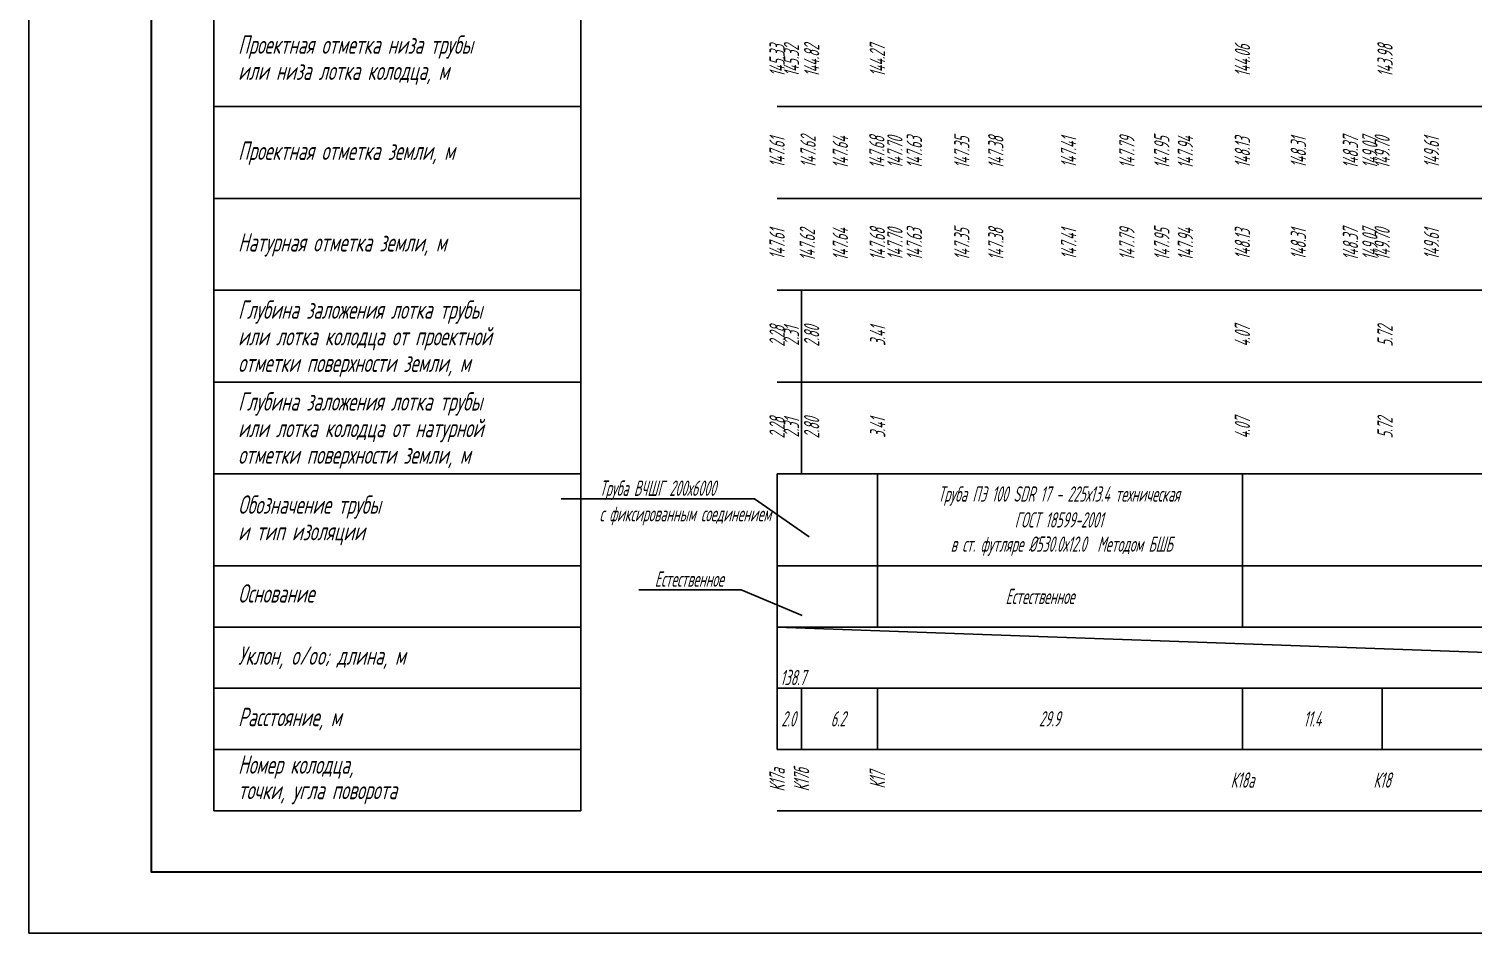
# Model space of a CAD drawing. Header units: metres. Extents: x -34 to 1749, y -3376 to -2956.
# Drawn here: x -34.3 to 201.6, y -3376.5 to -3228.8 of the extents above; entities that cross this region are included whole.
import ezdxf
from ezdxf import colors
from ezdxf.entities.mleader import LeaderData, LeaderLine
from ezdxf.enums import TextEntityAlignment as Align
from ezdxf.math import Vec2, Vec3

# ---------------------------------------------------------------- set-up
doc = ezdxf.new("R2010")
doc.units = ezdxf.units.M
doc.header["$LTSCALE"] = 0.2
doc.layers.add('МГТ_ИГ_Геология', color=252, linetype='Continuous')
doc.layers.add('Таблица', color=7, linetype='Continuous')
doc.layers.add('МГТ_НВК_рабочий', color=171, linetype='Continuous', lineweight=30)
doc.styles.add('SPDS', font='SPDS', dxfattribs={"width": 0.7, "oblique": 15, "height": 2.5})
doc.styles.get("Standard").update_dxf_attribs({"font": 'SPDS.shx', "width": 0.7, "oblique": 15, "height": 3})

# ---------------------------------------------------------------- blocks, each defined once
blk = doc.blocks.new('_None')

msp = doc.modelspace()

# ---------------------------------------------------------------- linework, layer by layer
at = {"layer": 'МГТ_НВК_рабочий', "color": 0, "lineweight": -2}
msp.add_lwpolyline([(-34.345, -3376.467), (1748.655, -3376.467), (1748.655, -2956.467), (-34.345, -2956.467)], close=True, dxfattribs=at)
at = {"layer": 'МГТ_НВК_рабочий', "color": 0}
msp.add_lwpolyline([(1743.655, -2961.467), (-14.345, -2961.467), (-14.345, -3366.467), (1743.655, -3366.467)], close=True, dxfattribs=at)
at = {"layer": 'Таблица'}
for p, q in [((-4.154, -3226.467), (-4.154, -3306.467)), ((-4.154, -3226.467), (-4.154, -3356.467)), ((55.846, -3226.467), (55.846, -3241.467)), ((-4.154, -3241.467), (55.846, -3241.467)), ((55.846, -3241.467), (55.846, -3256.467)), ((87.896, -3241.467), (365.233, -3241.467)), ((-4.154, -3256.467), (55.846, -3256.467)), ((-4.154, -3256.467), (55.846, -3256.467)), ((55.846, -3256.467), (55.846, -3271.467)), ((87.896, -3256.467), (365.233, -3256.467)), ((-4.154, -3271.467), (55.846, -3271.467)), ((55.846, -3271.467), (55.846, -3286.467)), ((87.896, -3271.467), (365.233, -3271.467)), ((91.893, -3271.467), (91.893, -3286.467)), ((-4.154, -3286.467), (55.846, -3286.467)), ((55.846, -3286.467), (55.846, -3301.467)), ((87.896, -3286.467), (365.233, -3286.467)), ((91.893, -3286.467), (91.893, -3301.467)), ((-4.154, -3301.467), (55.846, -3301.467)), ((55.846, -3301.467), (55.846, -3316.467)), ((87.896, -3301.467), (365.233, -3301.467)), ((87.896, -3301.467), (87.896, -3316.467)), ((163.923, -3301.467), (163.923, -3316.467)), ((-4.154, -3316.467), (55.846, -3316.467)), ((-4.154, -3316.467), (55.846, -3316.467)), ((55.846, -3316.467), (55.846, -3326.467)), ((87.896, -3316.467), (87.896, -3326.467)), ((87.896, -3316.467), (365.233, -3316.467)), ((87.896, -3316.467), (87.896, -3326.467)), ((163.923, -3316.467), (163.923, -3326.467)), ((-4.154, -3326.467), (55.846, -3326.467)), ((55.846, -3326.467), (55.846, -3336.467)), ((87.896, -3326.467), (87.896, -3336.467)), ((87.896, -3326.467), (365.233, -3336.467)), ((87.896, -3326.467), (365.233, -3326.467)), ((-4.154, -3336.467), (55.846, -3336.467)), ((55.846, -3336.467), (55.846, -3346.467)), ((87.896, -3336.467), (87.896, -3346.467)), ((87.896, -3336.467), (365.233, -3336.467)), ((91.893, -3336.467), (91.893, -3346.467)), ((163.923, -3336.467), (163.923, -3346.467)), ((186.753, -3336.467), (186.753, -3346.467)), ((-4.154, -3346.467), (55.846, -3346.467)), ((55.846, -3346.467), (55.846, -3356.467)), ((87.896, -3346.467), (365.233, -3346.467)), ((-4.154, -3356.467), (55.846, -3356.467)), ((87.896, -3356.467), (365.233, -3356.467))]:
    msp.add_line(p, q, dxfattribs=at)
at = {"layer": 'Таблица', "flags": 128}
for points in [[(104.293, -3326.467), (104.293, -3301.467)], [(104.293, -3346.467), (104.293, -3336.467)]]:
    msp.add_lwpolyline(points, dxfattribs=at)

# ---------------------------------------------------------------- texts
at = {"layer": 'Таблица', "oblique": 15}
for s, height, width, p in [('Проектная отметка низа трубы', 3, 0.8, (-0.154, -3232.833)), ('или низа лотка колодца, м', 3, 0.8, (-0.154, -3237.106)), ('Проектная отметка земли, м', 3, 0.8, (-0.154, -3250.175)), ('Натурная отметка земли, м', 3, 0.8, (-0.154, -3265.133)), ('Глубина заложения лотка трубы', 3, 0.8, (-0.154, -3276.12)), ('или лотка колодца от проектной', 3, 0.8, (-0.154, -3280.464)), ('отметки поверхности земли, м', 3, 0.8, (-0.154, -3284.808)), ('Глубина заложения лотка трубы', 3, 0.8, (-0.154, -3291.12)), ('или лотка колодца от натурной', 3, 0.8, (-0.154, -3295.464)), ('отметки поверхности земли, м', 3, 0.8, (-0.154, -3299.808)), ('Обозначение трубы', 3, 0.8, (-0.154, -3307.968)), ('и тип изоляции', 3, 0.8, (-0.154, -3312.311)), ('Основание', 3, 0.8, (-0.154, -3322.482)), ('Уклон, o/oo; длина, м', 3, 0.8, (-0.154, -3332.637)), ('138.7', 2.5, 0.7, (88.396, -3335.967)), ('Расстояние, м', 3, 0.8, (-0.154, -3342.664)), ('Номер колодца,', 3, 0.8, (-0.154, -3350.435)), ('точки, угла поворота', 3, 0.8, (-0.154, -3354.599))]:
    msp.add_text(s, height=height, dxfattribs=dict(at, width=width)).set_placement(p)
at = {"layer": 'Таблица', "oblique": 15, "width": 0.7}
for s, p in [('145.33', (87.896, -3233.967)), ('144.06', (163.923, -3233.967)), ('147.61', (87.896, -3248.967)), ('147.62', (92.97, -3248.86)), ('147.64', (98.235, -3248.967)), ('147.68', (104.194, -3248.967)), ('147.70', (107.156, -3248.967)), ('147.63', (110.319, -3248.967)), ('147.35', (118.08, -3248.967)), ('147.38', (123.634, -3248.967)), ('147.41', (135.534, -3248.967)), ('147.79', (145.057, -3248.967)), ('147.95', (150.754, -3248.967)), ('147.94', (154.611, -3248.967)), ('148.13', (163.923, -3248.967)), ('148.31', (173.066, -3248.967)), ('148.37', (181.575, -3248.967)), ('149.07', (184.751, -3248.967)), ('149.70', (186.753, -3248.967)), ('149.70', (186.753, -3248.967)), ('149.61', (194.812, -3248.967)), ('147.68', (104.278, -3263.967)), ('147.63', (110.319, -3263.967)), ('147.35', (118.08, -3263.967)), ('147.38', (123.634, -3263.967)), ('147.79', (145.057, -3263.967)), ('147.95', (150.754, -3263.967)), ('148.37', (181.575, -3263.967)), ('149.07', (184.751, -3263.967)), ('147.61', (87.896, -3263.967)), ('147.62', (92.842, -3264.092)), ('147.64', (98.235, -3263.967)), ('147.70', (107.156, -3263.967)), ('147.41', (135.534, -3263.967)), ('147.94', (154.611, -3263.967)), ('148.13', (163.923, -3263.967)), ('148.31', (173.066, -3263.967)), ('149.70', (186.753, -3263.967)), ('149.70', (186.753, -3263.967)), ('149.61', (194.812, -3263.967)), ('2.28', (87.896, -3278.967)), ('4.07', (163.923, -3278.967)), ('2.28', (87.896, -3293.967)), ('4.07', (163.923, -3293.967)), ('К17а', (87.896, -3351.467)), ('К17б', (91.893, -3351.467)), ('К17', (104.273, -3351.467))]:
    msp.add_text(s, height=2.5, rotation=90, dxfattribs=at).set_placement(p, align=Align.MIDDLE_CENTER)
for s, p in [('145.32', (91.493, -3233.967)), ('2.31', (91.493, -3278.967)), ('2.31', (91.493, -3293.967))]:
    msp.add_text(s, height=2.5, rotation=90, dxfattribs=at).set_placement(p, align=Align.CENTER)
for s, p in [('144.82', (92.293, -3233.967)), ('144.27', (103.034, -3233.967)), ('143.98', (185.974, -3233.967)), ('2.80', (92.293, -3278.967)), ('3.41', (103.077, -3278.967)), ('5.72', (185.974, -3278.967)), ('2.80', (92.293, -3293.967)), ('3.41', (103.077, -3293.967)), ('5.72', (185.974, -3293.967))]:
    msp.add_text(s, height=2.5, rotation=90, dxfattribs=at).set_placement(p, align=Align.TOP_CENTER)
for s, p in [('Труба ПЭ 100 SDR 17 - 225х13.4 техническая ', (134.381, -3305.99)), ('ГОСТ 18599-2001 ', (134.381, -3310.217))]:
    msp.add_text(s, height=2.5, dxfattribs=at).set_placement(p, align=Align.CENTER)
for s, p in [('в ст. футляре %%C530.0х12.0  Методом БШБ', (134.381, -3312.926)), ('Естественное', (130.836, -3321.467)), ('2.0', (89.749, -3341.467)), ('6.2', (97.848, -3341.467)), ('29.9', (132.403, -3341.467)), ('11.4', (175.338, -3341.467)), ('К18а', (163.923, -3351.467)), ('К18', (186.753, -3351.467))]:
    msp.add_text(s, height=2.5, dxfattribs=at).set_placement(p, align=Align.MIDDLE_CENTER)

# ---------------------------------------------------------------- leaders
at = {"layer": 'МГТ_ИГ_Геология', "color": 0, "lineweight": 25}
ml = msp.add_multileader_mtext('Standard', dxfattribs=at)
ml.set_content('{\\Q15;\\W0.7;Естественное}', style='SPDS')
ml.set_leader_properties()
ml.set_arrow_properties(name='NONE')
ml.build(insert=Vec2(0, 0))
ml.multileader.update_dxf_attribs({"text_left_attachment_type": 6, "text_right_attachment_type": 6, "dogleg_length": 0.5, "arrow_head_size": 1})
ctx = ml.context
ctx.base_point, ctx.char_height, ctx.arrow_head_size, ctx.landing_gap_size, ctx.plane_origin = Vec3(65.497, -3320.383), 2.5, 1, 0, Vec3(-1804.023, -2580.693)
ctx.left_attachment, ctx.right_attachment, ctx.text_align_type = 6, 6, 1
notes = []
notes.append((ctx, [(0, (1, 1, 0), (82.041, -3320.383), (-1, 0), 0.5, [(0, [(91.992, -3324.569)], 0, [])])]))
ctx.mtext.insert, ctx.mtext.width, ctx.mtext.defined_height, ctx.mtext.alignment, ctx.mtext.line_spacing_style, ctx.mtext.flow_direction = Vec3(73.519, -3317.383), 22.00699, 8.316, 2, 2, 5
at = {"layer": 'Таблица'}
ml = msp.add_multileader_mtext('Standard', dxfattribs=at)
ml.set_content('Труба ВЧШГ 200х6000  \\Pс фиксированным соединением', color=256, style='SPDS')
ml.set_leader_properties()
ml.set_arrow_properties(name='NONE')
ml.build(insert=Vec2(0, 0))
ml.multileader.update_dxf_attribs({"text_left_attachment_type": 6, "text_right_attachment_type": 6, "dogleg_length": 0.5, "arrow_head_size": 1})
ctx = ml.context
ctx.base_point, ctx.char_height, ctx.arrow_head_size, ctx.landing_gap_size, ctx.plane_origin = Vec3(58.88, -3305.542), 2.5, 1, 0, Vec3(-1804.023, -2568.698)
ctx.left_attachment, ctx.right_attachment = 6, 6
notes.append((ctx, [(0, (1, 1, 0), (84.2, -3305.542), (-1, 0), 0.5, [(0, [(93.113, -3311.749)], 0, [])])]))
ctx.mtext.insert, ctx.mtext.width, ctx.mtext.defined_height, ctx.mtext.line_spacing_style, ctx.mtext.flow_direction = Vec3(58.88, -3302.542), 30.74663, 8.512, 2, 5
for ctx, leaders in notes:
    for number, flags, end, landing, length, lines in leaders:
        leader = LeaderData()
        leader.index, (leader.has_last_leader_line, leader.has_dogleg_vector, leader.attachment_direction) = number, flags
        leader.last_leader_point, leader.dogleg_vector, leader.dogleg_length = Vec3(end), Vec3(landing), length
        for number, points, colour, breaks in lines:
            line = LeaderLine()
            line.index, line.vertices, line.color, line.breaks = number, Vec3.list(points), colors.encode_raw_color(colour), breaks
            leader.lines.append(line)
        ctx.leaders.append(leader)

doc.saveas('drawing.dxf')
